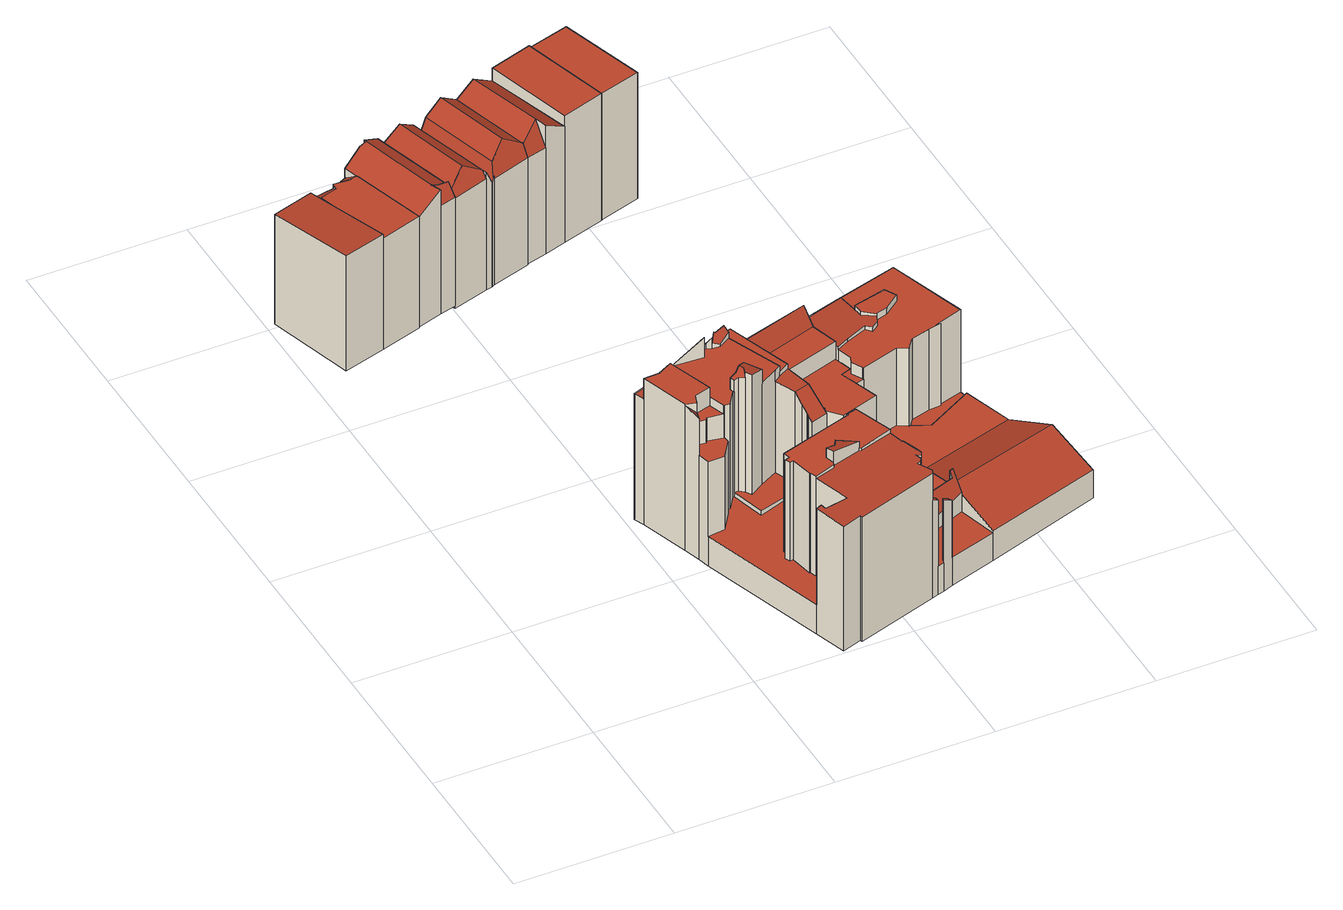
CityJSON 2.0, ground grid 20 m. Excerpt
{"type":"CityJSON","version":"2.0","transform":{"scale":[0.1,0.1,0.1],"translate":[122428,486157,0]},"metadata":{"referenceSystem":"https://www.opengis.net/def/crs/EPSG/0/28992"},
"CityObjects":{
"building1":{"type":"Building","attributes":{"aantal_verblijfsobjecten":5,"bouwjaar":1923,"gebruiksdoel":"woonfunctie","oppervlakte_max":108,"oppervlakte_min":55,"rdf_seealso":"http://bag.basisregistraties.overheid.nl/bag/id/pand/0363100012180457","rf_extrusion_mode":"standard","rf_force_lod11":false,"rf_h_ground":0.559,"rf_h_pc_98p":0,"rf_h_roof_50p":16.57,"rf_h_roof_70p":16.74,"rf_h_roof_max":16.98,"rf_h_roof_min":16.23,"rf_is_glass_roof":false,"rf_nodata_frac":0,"rf_nodata_r":0,"rf_pc_select":"PREFERRED_AND_LATEST","rf_pc_year":0,"rf_pointcloud_unusable":false,"rf_pt_density":17.62,"rf_ridgelines":0,"rf_rmse_lod22":0.321,"rf_roof_planes":1,"rf_roof_type":"horizontal","rf_success":true,"rf_t_run":12,"rf_volume_lod22":1042.42,"status":"Pand in gebruik"},"children":["building1-1"]},
"building1-1":{"type":"BuildingPart","parents":["building1"],"geometry":[{"type":"Solid","lod":"2.2","boundaries":[[[[0,1,2,3]],[[4,1,0,5]],[[5,0,3,6]],[[7,2,1,4]],[[6,3,2,7]],[[6,7,4,5]]]],"semantics":{"surfaces":[{"type":"GroundSurface"},{"type":"WallSurface","on_footprint_edge":true},{"type":"RoofSurface","rf_azimuth":348.51,"rf_h_roof_50p":16.58,"rf_h_roof_70p":16.73,"rf_h_roof_max":16.97,"rf_h_roof_min":16.19,"rf_slope":3.74}],"values":[[0,1,1,1,1,2]]}}]},
"building2":{"type":"Building","attributes":{"aantal_verblijfsobjecten":5,"bouwjaar":1953,"gebruiksdoel":"woonfunctie","oppervlakte_max":75,"oppervlakte_min":54,"rdf_seealso":"http://bag.basisregistraties.overheid.nl/bag/id/pand/0363100012180458","rf_extrusion_mode":"standard","rf_force_lod11":false,"rf_h_ground":0.587,"rf_h_pc_98p":0,"rf_h_roof_50p":16.4,"rf_h_roof_70p":16.43,"rf_h_roof_max":16.8,"rf_h_roof_min":3.93,"rf_is_glass_roof":false,"rf_nodata_frac":0.0247,"rf_nodata_r":0,"rf_pc_select":"PREFERRED_AND_LATEST","rf_pc_year":0,"rf_pointcloud_unusable":false,"rf_pt_density":16.05,"rf_ridgelines":0,"rf_rmse_lod22":0.27,"rf_roof_planes":7,"rf_roof_type":"slanted","rf_success":true,"rf_t_run":20,"rf_volume_lod22":1106.86,"status":"Pand in gebruik"},"children":["building2-1"]},
"building2-1":{"type":"BuildingPart","parents":["building2"],"geometry":[{"type":"Solid","lod":"2.2","boundaries":[[[[8,9,10,11,12,13,14,0]],[[15,16,17,18]],[[19,20,9,8,21]],[[22,11,10,23]],[[24,0,14,25]],[[25,14,13,26]],[[27,12,11,22]],[[28,27,16,15,29]],[[26,13,12,27,28]],[[29,15,30,31]],[[31,32,33]],[[21,8,0,24]],[[23,10,9,20]],[[34,18,17,20,19]],[[35,36,18,34]],[[37,38,36,35]],[[32,31,30,38,37,39]],[[39,37,40]],[[31,33,26,28,29]],[[20,17,16,27,22,23]],[[21,40,37,35,34,19]],[[38,30,15,18,36]],[[40,21,24,25,26,33,32,39]]]],"semantics":{"surfaces":[{"type":"GroundSurface"},{"type":"WallSurface","on_footprint_edge":false},{"type":"WallSurface","on_footprint_edge":true},{"type":"RoofSurface","rf_azimuth":343.09,"rf_h_roof_50p":15.82,"rf_h_roof_70p":15.92,"rf_h_roof_max":16.46,"rf_h_roof_min":15.15,"rf_slope":35.01},{"type":"RoofSurface","rf_azimuth":16.55,"rf_h_roof_50p":3.98,"rf_h_roof_70p":4.01,"rf_h_roof_max":13.44,"rf_h_roof_min":3.83,"rf_slope":2.68},{"type":"RoofSurface","rf_azimuth":343.09,"rf_h_roof_50p":15.88,"rf_h_roof_70p":16.01,"rf_h_roof_max":16.45,"rf_h_roof_min":15.24,"rf_slope":35.01},{"type":"RoofSurface","rf_azimuth":315.67,"rf_h_roof_50p":13.44,"rf_h_roof_70p":13.5,"rf_h_roof_max":16.45,"rf_h_roof_min":13.22,"rf_slope":8.96},{"type":"RoofSurface","rf_azimuth":261.88,"rf_h_roof_50p":16.45,"rf_h_roof_70p":16.46,"rf_h_roof_max":16.46,"rf_h_roof_min":16.44,"rf_slope":0.248}],"values":[[0,1,2,2,2,2,2,1,2,1,1,2,2,1,1,1,1,1,3,4,5,6,7]]}}]},
"building3":{"type":"Building","attributes":{"aantal_verblijfsobjecten":0,"bouwjaar":1005,"rdf_seealso":"http://bag.basisregistraties.overheid.nl/bag/id/pand/0363100012180459","rf_extrusion_mode":"skip","rf_force_lod11":false,"rf_h_ground":0.678,"rf_h_pc_98p":0,"rf_is_glass_roof":false,"rf_nodata_frac":0.926,"rf_nodata_r":0,"rf_pc_select":"_HIGHEST_YET_INSUFFICIENT_COVERAGE","rf_pc_year":0,"rf_pointcloud_unusable":true,"rf_pt_density":5,"rf_roof_type":"unknown","rf_success":true,"rf_t_run":0,"status":"Pand in gebruik"},"geometry":[{"type":"MultiSurface","lod":"0","boundaries":[[[41,42,43,44]]]}]},
"building4":{"type":"Building","attributes":{"aantal_verblijfsobjecten":5,"bouwjaar":1923,"gebruiksdoel":"woonfunctie","oppervlakte_max":108,"oppervlakte_min":52,"rdf_seealso":"http://bag.basisregistraties.overheid.nl/bag/id/pand/0363100012180452","rf_extrusion_mode":"standard","rf_force_lod11":false,"rf_h_ground":0.681,"rf_h_pc_98p":0,"rf_h_roof_50p":17.54,"rf_h_roof_70p":17.87,"rf_h_roof_max":18.34,"rf_h_roof_min":11.98,"rf_h_roof_ridge":18.38,"rf_is_glass_roof":false,"rf_nodata_frac":0.00955,"rf_nodata_r":0,"rf_pc_select":"PREFERRED_AND_LATEST","rf_pc_year":0,"rf_pointcloud_unusable":false,"rf_pt_density":17.17,"rf_ridgelines":3,"rf_rmse_lod22":0.297,"rf_roof_planes":7,"rf_roof_type":"slanted","rf_success":true,"rf_t_run":18,"rf_volume_lod22":1265.59,"status":"Pand in gebruik"},"children":["building4-1"]},
"building4-1":{"type":"BuildingPart","parents":["building4"],"geometry":[{"type":"Solid","lod":"2.2","boundaries":[[[[44,45,46,47,48,49,50,43]],[[51,45,44,52]],[[53,51,54,55]],[[56,57,50,49,58]],[[59,43,50,57]],[[60,46,45,51,53]],[[52,44,43,59]],[[61,62,63]],[[64,60,63]],[[65,66,67,68]],[[68,67,57,56]],[[55,54,66,65]],[[58,49,48,69,70]],[[70,69,62,61]],[[69,48,47,71]],[[71,47,46,60,64]],[[55,65,61,63,60,53]],[[66,54,51,52,59,57,67]],[[70,61,65,68,56,58]],[[71,64,63,62,69]]]],"semantics":{"surfaces":[{"type":"GroundSurface"},{"type":"WallSurface","on_footprint_edge":true},{"type":"WallSurface","on_footprint_edge":false},{"type":"RoofSurface","rf_azimuth":73.21,"rf_h_roof_50p":17.74,"rf_h_roof_70p":18.02,"rf_h_roof_max":18.59,"rf_h_roof_min":17.01,"rf_slope":27.85},{"type":"RoofSurface","rf_azimuth":298.39,"rf_h_roof_50p":12.04,"rf_h_roof_70p":12.07,"rf_h_roof_max":18.01,"rf_h_roof_min":11.95,"rf_slope":2.09},{"type":"RoofSurface","rf_azimuth":252.77,"rf_h_roof_50p":17.44,"rf_h_roof_70p":17.88,"rf_h_roof_max":18.59,"rf_h_roof_min":16.24,"rf_slope":31.68},{"type":"RoofSurface","rf_azimuth":163.03,"rf_h_roof_50p":17.46,"rf_h_roof_70p":17.74,"rf_h_roof_max":18.53,"rf_h_roof_min":16.52,"rf_slope":56.3}],"values":[[0,1,2,1,1,1,1,2,2,2,2,2,1,2,1,1,3,4,5,6]]}}]},
"building5":{"type":"Building","attributes":{"aantal_verblijfsobjecten":5,"bouwjaar":1923,"gebruiksdoel":"woonfunctie","oppervlakte_max":90,"oppervlakte_min":51,"rdf_seealso":"http://bag.basisregistraties.overheid.nl/bag/id/pand/0363100012170303","rf_extrusion_mode":"standard","rf_force_lod11":false,"rf_h_ground":0.305,"rf_h_pc_98p":0,"rf_h_roof_50p":17.57,"rf_h_roof_70p":17.91,"rf_h_roof_max":18.36,"rf_h_roof_min":15.31,"rf_h_roof_ridge":18.41,"rf_is_glass_roof":false,"rf_nodata_frac":0,"rf_nodata_r":0,"rf_pc_select":"PREFERRED_AND_LATEST","rf_pc_year":0,"rf_pointcloud_unusable":false,"rf_pt_density":18.02,"rf_ridgelines":2,"rf_rmse_lod22":0.22,"rf_roof_planes":4,"rf_roof_type":"slanted","rf_success":true,"rf_t_run":13,"rf_volume_lod22":1109.25,"status":"Pand in gebruik"},"children":["building5-1"]},
"building5-1":{"type":"BuildingPart","parents":["building5"],"geometry":[{"type":"Solid","lod":"2.2","boundaries":[[[[72,73,74,75,76,77,78,79]],[[80,76,75,81]],[[82,78,77,83]],[[83,77,76,80]],[[84,74,73,85]],[[86,72,79,87]],[[88,87,79,78,82]],[[81,75,74,84]],[[85,73,72,86]],[[87,88,89]],[[81,90,89,80]],[[81,84,85,90]],[[89,88,82,83,80]],[[87,89,90,85,86]]]],"semantics":{"surfaces":[{"type":"GroundSurface"},{"type":"WallSurface","on_footprint_edge":true},{"type":"WallSurface","on_footprint_edge":false},{"type":"RoofSurface","rf_azimuth":72.85,"rf_h_roof_50p":17.69,"rf_h_roof_70p":17.99,"rf_h_roof_max":18.57,"rf_h_roof_min":16.88,"rf_slope":31.64},{"type":"RoofSurface","rf_azimuth":252.9,"rf_h_roof_50p":17.75,"rf_h_roof_70p":18.07,"rf_h_roof_max":18.59,"rf_h_roof_min":16.96,"rf_slope":28.46},{"type":"RoofSurface","rf_azimuth":72.73,"rf_h_roof_50p":15.87,"rf_h_roof_70p":16.9,"rf_h_roof_max":17.4,"rf_h_roof_min":14.29,"rf_slope":66.77},{"type":"RoofSurface","rf_azimuth":163.48,"rf_h_roof_50p":17.31,"rf_h_roof_70p":17.75,"rf_h_roof_max":18.59,"rf_h_roof_min":16.33,"rf_slope":57.55}],"values":[[0,1,1,1,1,1,1,1,1,2,3,4,5,6]]}}]},
"building6":{"type":"Building","attributes":{"aantal_verblijfsobjecten":8,"bouwjaar":1934,"gebruiksdoel":"industriefunctie,overige gebruiksfunctie,woonfunctie","oppervlakte_max":136,"oppervlakte_min":1,"rdf_seealso":"http://bag.basisregistraties.overheid.nl/bag/id/pand/0363100012181102","rf_extrusion_mode":"standard","rf_force_lod11":false,"rf_h_ground":0.358,"rf_h_pc_98p":0,"rf_h_roof_50p":13.62,"rf_h_roof_70p":15.17,"rf_h_roof_max":18.42,"rf_h_roof_min":4.42,"rf_h_roof_ridge":18.52,"rf_is_glass_roof":false,"rf_nodata_frac":0.0266,"rf_nodata_r":0,"rf_pc_select":"PREFERRED_AND_LATEST","rf_pc_year":0,"rf_pointcloud_unusable":false,"rf_pt_density":15.7,"rf_ridgelines":3,"rf_rmse_lod22":1.02,"rf_roof_planes":8,"rf_roof_type":"slanted","rf_success":true,"rf_t_run":45,"rf_volume_lod22":2391.89,"status":"Pand in gebruik"},"children":["building6-1"]},
"building6-1":{"type":"BuildingPart","parents":["building6"],"geometry":[{"type":"Solid","lod":"2.2","boundaries":[[[[91,92,93,94,95,96,97,98,99,100,101,102,103,104,105,106]],[[107,92,91,108]],[[109,93,92,107]],[[110,111,112,113]],[[113,112,95,94,114]],[[115,116,117,118]],[[119,100,99,116,115]],[[120,101,100,119]],[[116,99,98,121]],[[118,117,102,101,120]],[[122,96,95,112]],[[123,124,125,126]],[[127,128,124,123]],[[128,103,102,117]],[[111,104,103,128,127]],[[129,130,121,131]],[[132,97,96,122]],[[131,121,98,97,132]],[[126,125,130,129]],[[133,106,105,134]],[[108,91,106,133]],[[114,94,93,109]],[[134,105,104,111,110]],[[118,120,119,115]],[[126,129,131,132,122,112,111,127,123]],[[130,125,124,128,117,116,121]],[[108,133,109,107]],[[134,114,109,133]],[[134,110,113,114]]]],"semantics":{"surfaces":[{"type":"GroundSurface"},{"type":"WallSurface","on_footprint_edge":true},{"type":"WallSurface","on_footprint_edge":false},{"type":"RoofSurface","rf_azimuth":24.72,"rf_h_roof_50p":7.66,"rf_h_roof_70p":7.67,"rf_h_roof_max":7.7,"rf_h_roof_min":7.62,"rf_slope":0.6},{"type":"RoofSurface","rf_azimuth":134.23,"rf_h_roof_50p":13.62,"rf_h_roof_70p":13.63,"rf_h_roof_max":16.18,"rf_h_roof_min":13.6,"rf_slope":0.267},{"type":"RoofSurface","rf_azimuth":155.89,"rf_h_roof_50p":4.48,"rf_h_roof_70p":4.5,"rf_h_roof_max":13.62,"rf_h_roof_min":4.43,"rf_slope":0.724},{"type":"RoofSurface","rf_azimuth":342.72,"rf_h_roof_50p":16,"rf_h_roof_70p":16.86,"rf_h_roof_max":19.05,"rf_h_roof_min":13.8,"rf_slope":60.86},{"type":"RoofSurface","rf_azimuth":162.45,"rf_h_roof_50p":17.72,"rf_h_roof_70p":18.24,"rf_h_roof_max":19.05,"rf_h_roof_min":16.51,"rf_slope":58.11},{"type":"RoofSurface","rf_azimuth":142.69,"rf_h_roof_50p":16.19,"rf_h_roof_70p":16.2,"rf_h_roof_max":16.71,"rf_h_roof_min":16.14,"rf_slope":0.97}],"values":[[0,1,1,2,1,2,1,1,1,1,1,2,2,1,1,2,1,1,2,1,1,1,1,3,4,5,6,7,8]]}}]},
"building7":{"type":"Building","attributes":{"aantal_verblijfsobjecten":4,"bouwjaar":1861,"gebruiksdoel":"woonfunctie","oppervlakte_max":112,"oppervlakte_min":51,"rdf_seealso":"http://bag.basisregistraties.overheid.nl/bag/id/pand/0363100012181093","rf_extrusion_mode":"standard","rf_force_lod11":false,"rf_h_ground":0.294,"rf_h_pc_98p":0,"rf_h_roof_50p":17.79,"rf_h_roof_70p":18.11,"rf_h_roof_max":18.59,"rf_h_roof_min":15.22,"rf_h_roof_ridge":18.61,"rf_is_glass_roof":false,"rf_nodata_frac":0,"rf_nodata_r":0,"rf_pc_select":"PREFERRED_AND_LATEST","rf_pc_year":0,"rf_pointcloud_unusable":false,"rf_pt_density":16.94,"rf_ridgelines":4,"rf_rmse_lod22":0.316,"rf_roof_planes":6,"rf_roof_type":"slanted","rf_success":true,"rf_t_run":17,"rf_volume_lod22":1113.89,"status":"Pand in gebruik"},"children":["building7-1"]},
"building7-1":{"type":"BuildingPart","parents":["building7"],"geometry":[{"type":"Solid","lod":"2.2","boundaries":[[[[77,135,136,137,138,139,140,78]],[[141,139,138,142,143]],[[143,142,144]],[[145,135,77,146]],[[146,77,78,147]],[[148,137,136,149]],[[147,78,140,150,151]],[[150,140,139,141]],[[142,138,137,148]],[[149,136,135,145]],[[151,150,152]],[[153,154,149,145]],[[154,144,142,148,149]],[[153,152,150,141,143,144,154]],[[152,153,145,146,147,151]]]],"semantics":{"surfaces":[{"type":"GroundSurface"},{"type":"WallSurface","on_footprint_edge":true},{"type":"WallSurface","on_footprint_edge":false},{"type":"RoofSurface","rf_azimuth":252.47,"rf_h_roof_50p":17.92,"rf_h_roof_70p":18.31,"rf_h_roof_max":19.15,"rf_h_roof_min":17.02,"rf_slope":33.75},{"type":"RoofSurface","rf_azimuth":73.38,"rf_h_roof_50p":17.8,"rf_h_roof_70p":18.13,"rf_h_roof_max":18.89,"rf_h_roof_min":16.95,"rf_slope":32.22},{"type":"RoofSurface","rf_azimuth":163.89,"rf_h_roof_50p":16.96,"rf_h_roof_70p":17.46,"rf_h_roof_max":19.15,"rf_h_roof_min":15.79,"rf_slope":62.05},{"type":"RoofSurface","rf_azimuth":252.83,"rf_h_roof_50p":16.15,"rf_h_roof_70p":16.79,"rf_h_roof_max":17.82,"rf_h_roof_min":14.5,"rf_slope":67.17}],"values":[[0,1,2,1,1,1,1,1,1,1,2,3,4,5,6]]}}]},
"building8":{"type":"Building","attributes":{"aantal_verblijfsobjecten":16,"bouwjaar":1905,"gebruiksdoel":"industriefunctie,sportfunctie,woonfunctie","oppervlakte_max":467,"oppervlakte_min":42,"rdf_seealso":"http://bag.basisregistraties.overheid.nl/bag/id/pand/0363100012170357","rf_extrusion_mode":"standard","rf_force_lod11":false,"rf_h_ground":0.33,"rf_h_pc_98p":0,"rf_h_roof_50p":7.06,"rf_h_roof_70p":15.49,"rf_h_roof_max":21.07,"rf_h_roof_min":4.01,"rf_h_roof_ridge":22.09,"rf_is_glass_roof":false,"rf_nodata_frac":0.061,"rf_nodata_r":0,"rf_pc_select":"_HIGHEST_YET_INSUFFICIENT_COVERAGE","rf_pc_year":0,"rf_pointcloud_unusable":false,"rf_pt_density":16.43,"rf_ridgelines":8,"rf_rmse_lod22":0.409,"rf_roof_planes":62,"rf_roof_type":"slanted","rf_success":true,"rf_t_run":483,"rf_volume_lod22":11419.88,"status":"Pand in gebruik"},"children":["building8-1"]},
"building8-1":{"type":"BuildingPart","parents":["building8"],"geometry":[{"type":"Solid","lod":"2.2","boundaries":[[[[155,156,157,158,159,160,161,162,163,164,165,166,167,168,169,170,171,172,173,174,175,176,177,178,179,180,181,182,183,184,185,186,187,188,189,190,191,192,193,194,195,196,197,198,199,200]],[[201,163,162,202]],[[203,164,163,201]],[[204,165,164,203]],[[202,162,161,205]],[[206,207,208,209]],[[210,160,159,211,212]],[[205,161,160,210]],[[213,200,199,214]],[[215,216,214,217]],[[218,219,197,196,220]],[[220,196,195,221]],[[222,223,216,215]],[[224,225,219,218]],[[211,159,158,226,227]],[[228,229,191,190,230]],[[223,231,232,233]],[[234,235,236,237]],[[238,239,188,187,240]],[[240,187,186,241]],[[241,186,185,242]],[[243,244,193,192,245]],[[246,198,197,219]],[[247,248,249,250]],[[251,247,252,253]],[[254,255,256,257]],[[258,259,248,247,251]],[[260,261,262,263]],[[264,179,178,265]],[[265,178,177,266]],[[267,268,269,270,271]],[[272,273,271,274]],[[275,276,277]],[[217,214,199,198,246]],[[278,170,169,279]],[[280,171,170,278]],[[281,282,283,284]],[[285,286,282,281]],[[287,288,244,243]],[[289,290,291,288,287]],[[292,293,294,295]],[[295,294,296,297]],[[298,299,300,301]],[[288,291,302,300]],[[303,304,305,306]],[[239,238,306]],[[242,185,184,307]],[[308,309,307,310]],[[311,312,180,179,264]],[[313,314,312,311]],[[315,316,314,313]],[[250,249,316,315]],[[230,190,189,317,318]],[[304,303,319,320]],[[321,322,323]],[[305,304,323]],[[324,325,326]],[[318,317,326]],[[317,189,188,239]],[[327,155,200,213]],[[328,329,330,331]],[[332,327,333,334]],[[335,336,167,166,337]],[[337,166,165,204]],[[338,339,340,341]],[[339,194,193,244]],[[342,221,195,194,339,338]],[[341,340,299,298]],[[343,344,345,346,347]],[[348,349,261,260]],[[350,351,352,255,254,353]],[[354,355,356,357]],[[358,359,355,354]],[[263,262,273,272]],[[360,361,362]],[[322,321,362]],[[363,364,365,207,206]],[[207,365,366]],[[367,368,369,325,324,370]],[[371,372,229,228]],[[245,192,191,229]],[[373,168,167,336]],[[279,169,168,373,374]],[[375,371,369,368]],[[347,346,320,376]],[[377,378,379,380]],[[380,379,381,382]],[[227,226,378,377]],[[226,158,157,383]],[[301,300,302,235,234]],[[376,320,319,309,308]],[[237,236,293,292]],[[297,296,384,385]],[[386,387,388,389]],[[390,182,181,391,392]],[[392,391,393,394]],[[385,384,259,258]],[[391,181,180,312]],[[274,271,270,395,396]],[[397,398,290,289]],[[399,400,401,402]],[[403,389,388,402,404]],[[346,345,389,403]],[[404,402,401,405,406]],[[406,405,268,267]],[[407,157,156,132]],[[383,407,408,409]],[[157,407,383]],[[410,411,412,413]],[[414,415,416,417]],[[418,419,420,415,414]],[[421,175,174,422]],[[423,176,175,421,424]],[[413,412,425,426]],[[253,252,352,351]],[[353,254,359,358]],[[257,256,221,342]],[[357,356,351,350]],[[370,324,427,428]],[[209,208,419,418]],[[396,395,429,275]],[[212,211,430]],[[431,422,174,173,411,410]],[[426,425,422,431]],[[233,232,172,171,280]],[[411,173,172,232]],[[266,177,176,423,432]],[[433,434,435,344,343]],[[436,437,434,433]],[[394,393,400,399]],[[438,439,440,441]],[[442,443,439,438]],[[441,440,444,445]],[[446,447,448,449]],[[445,444,447,446]],[[449,448,450,225,224]],[[428,427,451,452]],[[453,454,455,283]],[[284,283,455,456,457]],[[457,456,398,397]],[[458,285,372,371,375]],[[459,460,461,462]],[[463,464,286,285,458]],[[465,463,349,348]],[[466,467,464,463,465]],[[468,469,420,419]],[[382,381,469,468]],[[331,330,470,471]],[[471,470,472,473]],[[225,450,231,223,222]],[[474,334,333,475,476]],[[476,475,477,478]],[[479,480,481,477]],[[478,477,481,329,328]],[[270,269,454,453]],[[437,183,182,390,482]],[[310,307,184,183,437,436]],[[482,390,483,435,434]],[[484,485,387,386]],[[435,483,485,484]],[[486,487,488,489]],[[361,360,487,486]],[[489,488,460,459,490]],[[452,451,491]],[[490,459,491]],[[462,461,368,367]],[[374,373,480,479]],[[417,416,492,493]],[[493,492,364,363]],[[473,472,336,335]],[[132,156,155,327,332]],[[409,408,494,495]],[[495,494,334,474]],[[496,497,498,443,442]],[[499,500,498,497]],[[432,423,497,496]],[[424,421,500,499]],[[276,275,429,467,466]],[[299,340,339,244,288,300]],[[369,371,228,230,318,326,325]],[[309,319,303,306,238,240,241,242,307]],[[351,356,355,359,254,257,342,338,341,298,301,234,237,292,295,297,385,258,251,253]],[[357,350,353,358,354]],[[396,275,277,260,263,272,274]],[[212,430,366,337,204,203,201,202,205,210]],[[426,431,410,413]],[[233,280,278,216,223]],[[225,222,215,217,246,219]],[[462,367,370,428,452,491,459]],[[457,397,289,287,243,245,281,284]],[[372,285,281,245,229]],[[454,269,268,405,401,400,393,391,312,314,316,249,248,259,384,296,294,293,236,235,302,291,290,398,456,455]],[[382,468,419,208,207,366,430,211,227,377,380]],[[432,496,442,438,441,445,446,449,224,218,220,221,256,255,352,252,247,250,315,313,311,264,265,266]],[[467,429,395,270,453,283,282,286,464]],[[482,434,437]],[[310,436,433,343,347,376,308]],[[435,484,386,389,345,344]],[[485,483,390,392,394,399,402,388,387]],[[490,491,451,427,324,326,317,239,306,305,323,322,362,361,486,489]],[[368,461,460,488,487,360,362,321,323,304,320,346,403,404,406,267,271,273,262,261,349,463,458,375]],[[213,279,374,479,477,475,333,327]],[[493,363,206,209,418,414,417]],[[336,472,470,330,329,481,480,373]],[[495,474,476,478,328,331,471,473,335,337,366,365,364,492,416,415,420,469,381,379,378,226,383,409]],[[334,494,408,407,132,332]],[[424,499,497,423]],[[500,421,422,425,412,411,232,231,450,448,447,444,440,439,443,498]],[[279,213,214,216,278]],[[276,466,465,348,260,277]]]],"semantics":{"surfaces":[{"type":"GroundSurface"},{"type":"WallSurface","on_footprint_edge":true},{"type":"WallSurface","on_footprint_edge":false},{"type":"RoofSurface","rf_azimuth":108.98,"rf_h_roof_50p":6.67,"rf_h_roof_70p":6.68,"rf_h_roof_max":18.75,"rf_h_roof_min":6.62,"rf_slope":1.18},{"type":"RoofSurface","rf_azimuth":308.24,"rf_h_roof_50p":18.96,"rf_h_roof_70p":19,"rf_h_roof_max":21.21,"rf_h_roof_min":18.87,"rf_slope":1.08},{"type":"RoofSurface","rf_azimuth":282.85,"rf_h_roof_50p":18.36,"rf_h_roof_70p":18.43,"rf_h_roof_max":21.04,"rf_h_roof_min":18.18,"rf_slope":5.15},{"type":"RoofSurface","rf_azimuth":310.97,"rf_h_roof_50p":18.75,"rf_h_roof_70p":18.79,"rf_h_roof_max":19.84,"rf_h_roof_min":18.59,"rf_slope":1.75},{"type":"RoofSurface","rf_azimuth":29.69,"rf_h_roof_50p":19.84,"rf_h_roof_70p":19.95,"rf_h_roof_max":20.24,"rf_h_roof_min":19.58,"rf_slope":14.43},{"type":"RoofSurface","rf_azimuth":248.03,"rf_h_roof_50p":21.75,"rf_h_roof_70p":21.92,"rf_h_roof_max":22.23,"rf_h_roof_min":21.4,"rf_slope":25.02},{"type":"RoofSurface","rf_azimuth":344.22,"rf_h_roof_50p":13,"rf_h_roof_70p":13.75,"rf_h_roof_max":15.3,"rf_h_roof_min":11.08,"rf_slope":68.03},{"type":"RoofSurface","rf_azimuth":80.34,"rf_h_roof_50p":12.58,"rf_h_roof_70p":12.58,"rf_h_roof_max":12.89,"rf_h_roof_min":12.27,"rf_slope":32.25},{"type":"RoofSurface","rf_azimuth":160.37,"rf_h_roof_50p":5.92,"rf_h_roof_70p":6.5,"rf_h_roof_max":9.36,"rf_h_roof_min":4.42,"rf_slope":23.87},{"type":"RoofSurface","rf_azimuth":162.96,"rf_h_roof_50p":7.9,"rf_h_roof_70p":8.5,"rf_h_roof_max":18.3,"rf_h_roof_min":5.89,"rf_slope":61.07},{"type":"RoofSurface","rf_azimuth":166.02,"rf_h_roof_50p":20.97,"rf_h_roof_70p":21.09,"rf_h_roof_max":21.45,"rf_h_roof_min":20.49,"rf_slope":44.87},{"type":"RoofSurface","rf_azimuth":162.46,"rf_h_roof_50p":16.76,"rf_h_roof_70p":17.34,"rf_h_roof_max":18.36,"rf_h_roof_min":15.71,"rf_slope":42.81},{"type":"RoofSurface","rf_azimuth":159.33,"rf_h_roof_50p":18.28,"rf_h_roof_70p":18.31,"rf_h_roof_max":19.79,"rf_h_roof_min":18.17,"rf_slope":3.93},{"type":"RoofSurface","rf_azimuth":243.17,"rf_h_roof_50p":4.65,"rf_h_roof_70p":4.76,"rf_h_roof_max":19.67,"rf_h_roof_min":4.41,"rf_slope":2.08},{"type":"RoofSurface","rf_azimuth":321.81,"rf_h_roof_50p":15.4,"rf_h_roof_70p":15.51,"rf_h_roof_max":16.14,"rf_h_roof_min":15.05,"rf_slope":5.24},{"type":"RoofSurface","rf_azimuth":168.55,"rf_h_roof_50p":18.19,"rf_h_roof_70p":18.28,"rf_h_roof_max":20.17,"rf_h_roof_min":17.98,"rf_slope":2.83},{"type":"RoofSurface","rf_azimuth":132.15,"rf_h_roof_50p":5.3,"rf_h_roof_70p":5.32,"rf_h_roof_max":22.24,"rf_h_roof_min":5.2,"rf_slope":1.83},{"type":"RoofSurface","rf_azimuth":90.53,"rf_h_roof_50p":20.21,"rf_h_roof_70p":20.21,"rf_h_roof_max":20.67,"rf_h_roof_min":19.75,"rf_slope":42.55},{"type":"RoofSurface","rf_azimuth":71.4,"rf_h_roof_50p":21.05,"rf_h_roof_70p":21.06,"rf_h_roof_max":21.08,"rf_h_roof_min":21.01,"rf_slope":0.908},{"type":"RoofSurface","rf_azimuth":238.35,"rf_h_roof_50p":18.38,"rf_h_roof_70p":18.39,"rf_h_roof_max":21.05,"rf_h_roof_min":18.36,"rf_slope":0.666},{"type":"RoofSurface","rf_azimuth":104.17,"rf_h_roof_50p":15.05,"rf_h_roof_70p":15.06,"rf_h_roof_max":19.75,"rf_h_roof_min":15.01,"rf_slope":1.29},{"type":"RoofSurface","rf_azimuth":344.47,"rf_h_roof_50p":18.6,"rf_h_roof_70p":19.32,"rf_h_roof_max":21.76,"rf_h_roof_min":16.88,"rf_slope":64.24},{"type":"RoofSurface","rf_azimuth":251.18,"rf_h_roof_50p":19.73,"rf_h_roof_70p":19.76,"rf_h_roof_max":22.01,"rf_h_roof_min":19.63,"rf_slope":1.03},{"type":"RoofSurface","rf_azimuth":61.8,"rf_h_roof_50p":4.19,"rf_h_roof_70p":4.26,"rf_h_roof_max":15.22,"rf_h_roof_min":3.97,"rf_slope":1.31},{"type":"RoofSurface","rf_azimuth":117.35,"rf_h_roof_50p":16.13,"rf_h_roof_70p":16.13,"rf_h_roof_max":16.14,"rf_h_roof_min":16.12,"rf_slope":0.392},{"type":"RoofSurface","rf_azimuth":98.23,"rf_h_roof_50p":3.67,"rf_h_roof_70p":3.7,"rf_h_roof_max":15.27,"rf_h_roof_min":3.56,"rf_slope":1.36},{"type":"RoofSurface","rf_azimuth":226.62,"rf_h_roof_50p":15.26,"rf_h_roof_70p":15.27,"rf_h_roof_max":16.14,"rf_h_roof_min":15.19,"rf_slope":0.354},{"type":"RoofSurface","rf_azimuth":230.59,"rf_h_roof_50p":13.64,"rf_h_roof_70p":15.19,"rf_h_roof_max":15.2,"rf_h_roof_min":13.61,"rf_slope":1.78},{"type":"RoofSurface","rf_azimuth":80.34,"rf_h_roof_50p":13.56,"rf_h_roof_70p":13.56,"rf_h_roof_max":13.88,"rf_h_roof_min":13.56,"rf_slope":32.25},{"type":"RoofSurface","rf_azimuth":51.73,"rf_h_roof_50p":4.25,"rf_h_roof_70p":4.27,"rf_h_roof_max":18.25,"rf_h_roof_min":4.21,"rf_slope":0.535},{"type":"RoofSurface","rf_azimuth":344.63,"rf_h_roof_50p":5.62,"rf_h_roof_70p":6.24,"rf_h_roof_max":7.48,"rf_h_roof_min":3.99,"rf_slope":24.44},{"type":"RoofSurface","rf_azimuth":66.14,"rf_h_roof_50p":21.83,"rf_h_roof_70p":21.96,"rf_h_roof_max":22.24,"rf_h_roof_min":21.52,"rf_slope":17.95}],"values":[[0,1,1,1,1,2,1,1,1,2,1,1,2,2,1,1,2,2,1,1,1,1,1,2,2,2,2,2,1,1,2,2,2,1,1,1,2,2,2,2,2,2,2,2,2,2,1,2,1,2,2,2,1,2,2,2,2,2,1,1,2,2,1,1,2,1,1,2,2,2,2,2,2,2,2,2,2,2,2,2,1,1,1,2,2,2,2,2,1,2,2,2,2,2,1,2,2,1,2,2,2,2,2,2,2,1,2,1,2,2,2,1,1,2,2,2,2,2,2,2,2,2,1,2,1,1,1,2,2,2,2,2,2,2,2,2,2,2,2,2,2,2,2,2,2,2,2,2,2,2,2,2,2,2,2,1,1,2,2,2,2,2,2,2,2,2,2,2,2,2,1,2,2,2,2,2,2,2,3,4,5,6,7,8,9,10,11,12,13,14,15,16,17,18,19,20,21,22,23,24,25,26,27,28,29,30,31,32,33,34]]}}]},
"building9":{"type":"Building","attributes":{"aantal_verblijfsobjecten":5,"bouwjaar":1901,"gebruiksdoel":"woonfunctie","oppervlakte_max":52,"oppervlakte_min":45,"rdf_seealso":"http://bag.basisregistraties.overheid.nl/bag/id/pand/0363100012181094","rf_extrusion_mode":"standard","rf_force_lod11":false,"rf_h_ground":0.394,"rf_h_pc_98p":0,"rf_h_roof_50p":17.77,"rf_h_roof_70p":18.11,"rf_h_roof_max":18.63,"rf_h_roof_min":16.13,"rf_h_roof_ridge":18.66,"rf_is_glass_roof":false,"rf_nodata_frac":0.027,"rf_nodata_r":0,"rf_pc_select":"PREFERRED_AND_LATEST","rf_pc_year":0,"rf_pointcloud_unusable":false,"rf_pt_density":16.6,"rf_ridgelines":2,"rf_rmse_lod22":0.251,"rf_roof_planes":4,"rf_roof_type":"slanted","rf_success":true,"rf_t_run":14,"rf_volume_lod22":1123.55,"status":"Pand in gebruik"},"children":["building9-1"]},
"building9-1":{"type":"BuildingPart","parents":["building9"],"geometry":[{"type":"Solid","lod":"2.2","boundaries":[[[[501,502,503,504,505,506,507]],[[508,506,505,509]],[[510,503,502,141]],[[511,504,503,510]],[[512,507,506,508]],[[513,514,515]],[[509,505,504,511]],[[141,502,501,513]],[[514,513,501,507,512]],[[509,511,510,515]],[[141,513,515,510]],[[514,512,508,509,515]]]],"semantics":{"surfaces":[{"type":"GroundSurface"},{"type":"WallSurface","on_footprint_edge":true},{"type":"WallSurface","on_footprint_edge":false},{"type":"RoofSurface","rf_azimuth":253.59,"rf_h_roof_50p":17.84,"rf_h_roof_70p":18.24,"rf_h_roof_max":18.95,"rf_h_roof_min":16.91,"rf_slope":31.35},{"type":"RoofSurface","rf_azimuth":164.1,"rf_h_roof_50p":17.6,"rf_h_roof_70p":18.28,"rf_h_roof_max":18.95,"rf_h_roof_min":15.86,"rf_slope":62.93},{"type":"RoofSurface","rf_azimuth":72.26,"rf_h_roof_50p":17.66,"rf_h_roof_70p":18.09,"rf_h_roof_max":18.8,"rf_h_roof_min":16.58,"rf_slope":31.69}],"values":[[0,1,1,1,1,2,1,1,1,3,4,5]]}}]},
"building10":{"type":"Building","attributes":{"aantal_verblijfsobjecten":6,"bouwjaar":1902,"gebruiksdoel":"woonfunctie","oppervlakte_max":62,"oppervlakte_min":50,"rdf_seealso":"http://bag.basisregistraties.overheid.nl/bag/id/pand/0363100012181095","rf_extrusion_mode":"standard","rf_force_lod11":false,"rf_h_ground":0.431,"rf_h_pc_98p":0,"rf_h_roof_50p":18.51,"rf_h_roof_70p":18.52,"rf_h_roof_max":18.78,"rf_h_roof_min":18.33,"rf_is_glass_roof":false,"rf_nodata_frac":0.00385,"rf_nodata_r":0,"rf_pc_select":"PREFERRED_AND_LATEST","rf_pc_year":0,"rf_pointcloud_unusable":false,"rf_pt_density":19.88,"rf_ridgelines":0,"rf_rmse_lod22":0.76,"rf_roof_planes":4,"rf_roof_type":"slanted","rf_success":true,"rf_t_run":13,"rf_volume_lod22":1177.76,"status":"Pand in gebruik"},"children":["building10-1"]},
"building10-1":{"type":"BuildingPart","parents":["building10"],"geometry":[{"type":"Solid","lod":"2.2","boundaries":[[[[506,516,517,507]],[[518,516,506,519]],[[520,517,516,518]],[[519,506,507,521]],[[521,507,517,520]],[[521,520,518,519]]]],"semantics":{"surfaces":[{"type":"GroundSurface"},{"type":"WallSurface","on_footprint_edge":true},{"type":"RoofSurface","rf_azimuth":229.06,"rf_h_roof_50p":18.5,"rf_h_roof_70p":18.52,"rf_h_roof_max":18.58,"rf_h_roof_min":18.41,"rf_slope":1.05}],"values":[[0,1,1,1,1,2]]}}]},
"building11":{"type":"Building","attributes":{"aantal_verblijfsobjecten":5,"bouwjaar":1902,"gebruiksdoel":"woonfunctie","oppervlakte_max":52,"oppervlakte_min":50,"rdf_seealso":"http://bag.basisregistraties.overheid.nl/bag/id/pand/0363100012170353","rf_extrusion_mode":"standard","rf_force_lod11":false,"rf_h_ground":0.509,"rf_h_pc_98p":0,"rf_h_roof_50p":18.32,"rf_h_roof_70p":18.36,"rf_h_roof_max":18.62,"rf_h_roof_min":18.19,"rf_is_glass_roof":false,"rf_nodata_frac":0,"rf_nodata_r":0,"rf_pc_select":"PREFERRED_AND_LATEST","rf_pc_year":0,"rf_pointcloud_unusable":false,"rf_pt_density":17.71,"rf_ridgelines":0,"rf_rmse_lod22":0.332,"rf_roof_planes":1,"rf_roof_type":"horizontal","rf_success":true,"rf_t_run":12,"rf_volume_lod22":1160.02,"status":"Pand in gebruik"},"children":["building11-1"]},
"building11-1":{"type":"BuildingPart","parents":["building11"],"geometry":[{"type":"Solid","lod":"2.2","boundaries":[[[[522,523,524,525]],[[526,523,522,527]],[[528,524,523,526]],[[527,522,525,520]],[[520,525,524,528]],[[520,528,526,527]]]],"semantics":{"surfaces":[{"type":"GroundSurface"},{"type":"WallSurface","on_footprint_edge":true},{"type":"RoofSurface","rf_azimuth":40.03,"rf_h_roof_50p":18.32,"rf_h_roof_70p":18.36,"rf_h_roof_max":18.48,"rf_h_roof_min":18.17,"rf_slope":1.73}],"values":[[0,1,1,1,1,2]]}}]}
},
"vertices":[
[97,709,6],[43,693,6],[10,804,6],[63,820,6],[43,693,170],[97,709,170],[63,820,162],[10,804,162],
[68,804,6],[62,823,6],[49,866,6],[102,882,6],[116,838,6],[121,820,6],[150,725,6],[108,835,135],[108,835,40],[66,824,41],[66,824,132],[62,823,151],[62,823,41],[68,804,164],[102,882,38],[49,866,40],[97,709,164],[150,725,165],[121,820,165],[116,838,40],[116,838,152],[108,835,151],[109,818,137],[109,818,163],[109,818,165],[114,818,165],[66,824,151],[67,822,152],[67,822,132],[91,820,158],[91,820,135],[91,820,164],[90,811,164],
[156,898,7],[102,882,7],[109,859,7],[163,875,7],
[167,861,7],[200,752,7],[203,741,7],[182,735,7],[150,725,7],[115,839,7],[167,861,121],[163,875,121],[167,861,172],[146,852,121],[146,852,184],[115,839,164],[115,839,120],[150,725,163],[109,859,119],[200,752,172],[177,748,184],[177,748,182],[184,749,180],[200,752,177],[147,849,184],[147,849,121],[139,849,121],[139,849,180],[182,735,161],[182,735,184],[203,741,161],
[203,741,3],[201,747,3],[170,852,3],[194,860,3],[214,866,3],[223,869,3],[257,757,3],[249,755,3],[214,866,171],[194,860,184],[257,757,151],[223,869,149],[170,852,171],[201,747,170],[203,741,160],[249,755,161],[249,755,170],[247,761,170],[223,763,184],
[355,364,4],[442,392,4],[449,369,4],[454,356,4],[465,322,4],[472,299,4],[459,295,4],[476,244,4],[499,174,4],[513,130,4],[439,106,4],[424,151,4],[394,242,4],[377,294,4],[366,328,4],[362,342,4],[442,392,143],[355,364,144],[449,369,185],[377,294,162],[377,294,136],[465,322,136],[465,322,161],[454,356,162],[499,174,76],[499,174,44],[424,151,44],[424,151,77],[513,130,77],[439,106,77],[476,244,45],[472,299,136],[415,250,136],[415,250,46],[414,245,45],[414,245,136],[394,242,136],[394,242,46],[428,229,136],[428,229,45],[476,244,136],[459,295,136],[362,342,186],[366,328,162],
[232,871,3],[254,878,3],[277,885,3],[308,782,3],[310,774,3],[261,759,3],[310,774,155],[308,782,171],[308,782,172],[307,782,172],[232,871,172],[223,869,150],[257,757,148],[277,885,171],[254,878,187],[261,759,154],[261,759,158],[260,760,157],[263,769,171],[283,783,186],
[466,273,3],[459,295,3],[472,299,3],[466,318,3],[446,380,3],[442,392,3],[489,405,3],[488,406,3],[536,420,3],[536,419,3],[582,433,3],[586,420,3],[619,319,3],[622,310,3],[642,247,3],[664,182,3],[684,121,3],[535,72,3],[474,53,3],[461,48,3],[453,46,3],[445,43,3],[340,9,3],[339,12,3],[314,3,3],[301,44,3],[248,206,3],[244,221,3],[237,242,3],[217,304,3],[212,317,3],[248,328,3],[247,329,3],[251,330,3],[333,357,3],[355,364,3],[383,278,3],[393,246,3],[402,219,3],[416,175,3],[433,124,3],[439,106,3],[440,106,3],[513,130,3],[512,134,3],[491,198,3],[536,420,117],[488,406,119],[536,419,120],[582,433,118],[489,405,121],[513,370,161],[513,370,155],[514,357,156],[514,357,161],[442,392,123],[446,380,150],[446,380,152],[491,198,44],[512,134,74],[517,136,95],[517,136,74],[512,134,95],[440,106,183],[440,106,85],[439,106,183],[433,124,184],[521,122,69],[521,122,67],[446,90,183],[446,90,54],[466,318,152],[466,318,156],[383,278,190],[383,278,184],[355,364,189],[521,122,42],[535,72,42],[535,72,45],[310,143,186],[310,143,46],[312,134,46],[312,134,186],[251,330,185],[251,330,181],[247,329,184],[248,328,184],[212,317,182],[402,219,155],[402,219,67],[393,246,181],[513,130,87],[323,89,184],[323,89,45],[340,46,45],[340,46,181],[323,89,187],[349,97,184],[349,97,188],[388,112,188],[388,112,184],[390,111,184],[390,111,188],[320,97,187],[320,97,46],[316,266,221],[316,266,197],[310,261,197],[310,261,217],[314,3,180],[339,12,180],[340,9,180],[302,253,197],[302,253,48],[304,253,48],[304,253,54],[304,253,197],[302,259,213],[302,259,197],[304,253,213],[315,248,217],[315,248,224],[319,260,221],[664,182,71],[642,247,40],[684,121,43],[373,240,181],[373,240,52],[376,229,52],[376,229,171],[361,265,183],[361,265,53],[380,212,155],[380,212,67],[379,219,161],[379,219,49],[380,212,49],[306,132,186],[306,132,46],[309,125,46],[309,125,186],[313,126,46],[313,126,186],[404,170,188],[404,170,66],[392,167,67],[392,167,187],[392,167,49],[254,322,185],[254,322,196],[254,322,200],[251,329,185],[217,304,182],[237,305,211],[237,305,184],[217,304,211],[301,44,182],[301,44,44],[308,47,182],[308,47,44],[310,40,181],[310,40,44],[333,357,174],[333,357,189],[256,316,185],[256,316,196],[258,326,196],[258,326,193],[256,324,196],[338,346,199],[338,346,189],[336,350,189],[466,273,43],[548,298,152],[548,298,37],[572,305,37],[572,305,152],[466,273,136],[477,276,43],[477,276,136],[619,319,153],[619,319,36],[586,420,153],[416,175,188],[416,175,66],[403,172,66],[403,172,188],[433,124,189],[255,252,210],[255,252,184],[276,258,184],[276,258,196],[276,258,210],[326,273,217],[326,273,197],[351,101,204],[351,101,188],[351,101,184],[388,112,197],[360,116,199],[360,116,188],[348,114,187],[348,114,201],[366,127,196],[366,127,188],[302,323,197],[302,323,225],[262,326,196],[555,380,161],[555,380,153],[513,370,152],[510,398,153],[341,340,206],[341,340,198],[341,340,189],[338,346,213],[369,270,190],[369,270,184],[622,310,35],[622,310,40],[369,270,198],[256,316,210],[482,326,156],[482,326,152],[509,337,152],[509,337,157],[515,330,152],[515,330,158],[472,299,152],[319,97,45],[319,97,187],[263,240,184],[263,240,151],[283,238,150],[283,238,184],[244,221,151],[248,206,45],[248,206,151],[269,208,46],[269,208,150],[309,253,54],[309,253,215],[378,218,161],[378,218,49],[285,230,150],[285,230,47],[284,238,47],[284,238,150],[283,238,196],[284,238,196],[291,237,47],[291,237,196],[472,299,137],[469,291,136],[469,291,152],[474,53,124],[474,53,43],[470,56,43],[470,56,126],[528,346,161],[528,346,152],[543,350,152],[543,350,161],[528,345,161],[528,345,158],[528,345,152],[453,46,43],[461,48,43],[445,43,142],[453,46,137],[463,54,43],[463,54,130],[324,341,202],[324,341,211],[315,248,54],[505,397,153],[461,48,132],[445,43,180],[250,239,211],[250,239,197],[250,239,184],[237,242,211],[237,242,210],[442,67,181],[442,67,43],[445,71,43],[445,71,182],[437,66,181],[437,66,43],[442,79,43],[442,79,182],[447,75,182],[447,75,43],[450,81,43],[450,81,182],[446,90,43],[323,342,199],[323,342,212],[316,211,53],[316,211,47],[376,229,50],[378,221,49],[378,221,164],[361,265,198],[317,333,205],[317,333,197],[326,331,198],[326,331,201],[339,253,197],[339,253,53],[339,253,216],[321,242,223],[321,242,53],[524,336,158],[524,336,152],[588,307,36],[588,307,153],[583,308,36],[583,308,152],[477,276,152],[525,291,42],[525,291,152],[538,285,42],[538,285,152],[561,275,41],[561,275,37],[538,285,37],[244,221,203],[250,239,151],[261,237,184],[261,237,151],[301,332,206],[301,332,197],[310,335,197],[310,335,205],[317,333,212],[319,336,208],[563,365,153],[563,365,161],[476,278,136],[476,278,152],[447,49,180],[447,49,141],[447,49,43],[452,50,138],[452,50,43],
[336,781,4],[310,774,4],[308,781,4],[277,885,4],[302,892,4],[330,901,4],[364,790,4],[330,901,167],[302,892,186],[308,781,170],[277,885,170],[364,790,169],[336,781,155],[336,781,187],[331,796,187],
[384,917,4],[418,806,4],[384,917,186],[330,901,185],[418,806,185],[364,790,184],
[384,917,5],[438,933,5],[471,822,5],[418,806,5],[438,933,182],[384,917,183],[471,822,184]
]}
